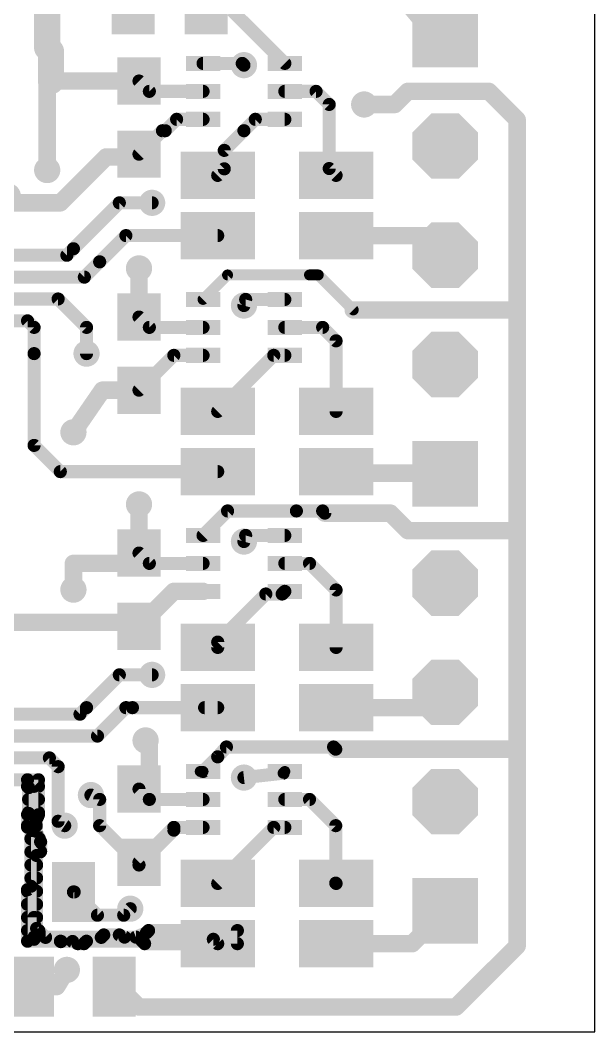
# Model space of a CAD drawing. Extents: x 0 to 81, y 1 to 51.
# Drawn here: x 67.65 to 81, y 1 to 24.51 of the extents above; entities that cross this region are included whole.
import ezdxf

# ---------------------------------------------------------------- set-up
doc = ezdxf.new("R2010")
doc.units = 0
for name, color, linetype in [('1', 22, 'CONTINUOUS'), ('17', 82, 'CONTINUOUS'), ('18', 82, 'CONTINUOUS'), ('20', 7, 'CONTINUOUS')]:
    doc.layers.add(name, color=color, linetype=linetype)

# ---------------------------------------------------------------- blocks, each defined once
blk = doc.blocks.new('RECT')
blk.add_solid([(-0.5, -0.5), (0.5, -0.5), (-0.5, 0.5), (0.5, 0.5)])
blk = doc.blocks.new('SQUAREP')
blk.add_solid([(-0.5, -0.5), (0.5, -0.5), (-0.5, 0.5), (0.5, 0.5)])
blk = doc.blocks.new('OCTAGONP')
at = {"const_width": 0.5}
blk.add_lwpolyline([(-0.25, -0.1036), (-0.25, 0.1036), (-0.1036, 0.25), (0.1036, 0.25), (0.25, 0.1036), (0.25, -0.1036), (0.1036, -0.25), (-0.1036, -0.25), (-0.25, -0.1036), (-0.25, 0.1036)], dxfattribs=at)
blk = doc.blocks.new('ROUNDV')
at = {"const_width": 0.5}
blk.add_lwpolyline([(0, -0.25, 1), (0, 0.25, 1), (0, -0.25)], format="xyb", dxfattribs=at)

msp = doc.modelspace()

# ---------------------------------------------------------------- linework, layer by layer
at = {"layer": '1'}
for points, const_width in [([(68.2752, 26.2636), (68.2752, 23.876)], 0.6096), ([(77.5208, 24.1808), (76.6572, 25.2222)], 0.8128), ([(73.7972, 23.51), (72.5676, 24.7396)], 0.3048), ([(68.2752, 23.876), (68.2752, 23.9776)], 0.6096), ([(68.3632, 23.788), (68.2752, 23.876)], 0.6096), ([(68.3632, 23.1004), (68.3632, 23.788)], 0.6096), ([(72.8068, 23.51), (71.8972, 23.51)], 0.3048), ([(72.8472, 23.4696), (72.8068, 23.51)], 0.3048), ([(68.2752, 23.0124), (68.3632, 23.1004)], 0.4064), ([(68.3632, 23.1004), (70.4088, 23.1004)], 0.4064), ([(68.2752, 21.0312), (68.2752, 23.0124)], 0.4064), ([(70.6492, 22.86), (70.4088, 23.1004)], 0.3048), ([(76.6572, 22.86), (76.3524, 22.5552)], 0.4064), ([(78.5368, 22.86), (76.6572, 22.86)], 0.4064), ([(79.1972, 22.1996), (78.5368, 22.86)], 0.4064), ([(71.8972, 22.86), (70.6492, 22.86)], 0.3048), ([(73.7972, 22.86), (74.5236, 22.86)], 0.3048), ([(74.5236, 22.86), (74.8284, 22.5552)], 0.3048), ([(74.8284, 22.5552), (74.8284, 21.0668)], 0.3048), ([(76.3524, 22.5552), (75.6412, 22.5552)], 0.4064), ([(71.2828, 22.21), (71.0184, 21.9456)], 0.3048), ([(71.8972, 22.21), (71.2828, 22.21)], 0.3048), ([(73.1116, 22.21), (72.8472, 21.9456)], 0.3048), ([(73.7972, 22.21), (73.1116, 22.21)], 0.3048), ([(79.1972, 17.7292), (79.1972, 22.1996)], 0.4064), ([(70.954, 21.9456), (70.4088, 21.4004)], 0.3048), ([(71.0184, 21.9456), (70.954, 21.9456)], 0.3048), ([(72.8472, 21.9456), (72.39, 21.4884)], 0.3048), ([(72.39, 21.4884), (72.39, 21.0591)], 0.3048), ([(69.6468, 21.336), (68.8848, 20.574)], 0.4064), ([(70.3444, 21.336), (69.6468, 21.336)], 0.4064), ([(70.4088, 21.4004), (70.3444, 21.336)], 0.4064), ([(72.39, 21.0591), (72.2376, 20.9067)], 0.3048), ([(74.8284, 21.0668), (74.9884, 20.9067)], 0.3048), ([(68.8848, 20.574), (68.58, 20.2692)], 0.4064), ([(67.5132, 20.2692), (67.3608, 20.4216)], 0.4064), ([(68.1228, 20.2692), (67.5132, 20.2692)], 0.4064), ([(68.58, 20.2692), (68.1228, 20.2692)], 0.4064), ([(69.9516, 20.2692), (68.8848, 19.2024)], 0.3048), ([(70.7136, 20.2692), (69.9516, 20.2692)], 0.3048), ([(70.104, 19.5072), (69.4944, 18.8976)], 0.3048), ([(72.2376, 19.5072), (70.104, 19.5072)], 0.3048), ([(74.9884, 19.5072), (77.0636, 19.5072)], 0.4064), ([(77.0636, 19.5072), (77.5208, 19.05)], 0.4064), ([(68.8848, 19.2024), (68.7324, 19.05)], 0.3048), ([(68.7324, 19.05), (67.1576, 19.05)], 0.3048), ([(69.4944, 18.8976), (69.1388, 18.542)], 0.3048), ([(70.4088, 17.614), (70.4088, 18.7452)], 0.4064), ([(69.1388, 18.542), (67.1576, 18.542)], 0.3048), ([(71.8972, 18.0236), (72.4664, 18.5928)], 0.254), ([(72.4664, 18.5928), (74.3712, 18.5928)], 0.254), ([(74.3712, 18.5928), (74.5744, 18.5928)], 0.254), ([(74.5744, 18.5928), (75.3872, 17.78)], 0.254), ([(67.1576, 18.034), (68.5292, 18.034)], 0.3048), ([(68.5292, 18.034), (69.1896, 17.3736)], 0.3048), ([(72.8876, 18.0236), (72.8472, 17.8816)], 0.3048), ([(73.7972, 18.0236), (72.8876, 18.0236)], 0.3048), ([(75.3872, 17.78), (79.1464, 17.78)], 0.4064), ([(79.1464, 17.78), (79.1972, 17.7292)], 0.4064), ([(79.1972, 12.7), (79.1972, 17.7292)], 0.4064), ([(67.1576, 17.526), (67.818, 17.526)], 0.3048), ([(67.818, 17.526), (67.9704, 17.3736)], 0.3048), ([(70.4088, 17.614), (70.6492, 17.3736)], 0.3048), ([(67.9704, 17.3736), (67.9704, 16.764)], 0.3048), ([(69.1896, 17.3736), (69.1896, 16.764)], 0.3048), ([(70.6492, 17.3736), (71.8972, 17.3736)], 0.3048), ([(73.7972, 17.3736), (74.676, 17.3736)], 0.3048), ([(74.676, 17.3736), (74.9884, 17.0612)], 0.3048), ([(74.9884, 17.0612), (74.9884, 15.4203)], 0.3048), ([(67.9704, 16.764), (67.9704, 14.6304)], 0.3048), ([(70.4088, 15.914), (71.2184, 16.7236)], 0.3048), ([(71.2184, 16.7236), (71.8972, 16.7236)], 0.3048), ([(72.2376, 15.4203), (73.5409, 16.7236)], 0.3048), ([(73.5409, 16.7236), (73.7972, 16.7236)], 0.3048), ([(69.5588, 15.914), (68.8848, 14.9352)], 0.4064), ([(70.4088, 15.914), (69.5588, 15.914)], 0.4064), ([(67.9704, 14.6304), (68.58, 14.0208)], 0.3048), ([(68.58, 14.0208), (72.2376, 14.0208)], 0.3048), ([(74.9884, 14.0208), (75.0234, 13.9858)], 0.6096), ([(75.0234, 13.9858), (77.505, 13.9858)], 0.4064), ([(77.505, 13.9858), (77.5208, 13.97)], 0.4064), ([(70.4088, 13.2588), (70.4088, 12.1276)], 0.4064), ([(71.8972, 12.5372), (72.4664, 13.1064)], 0.3048), ([(72.4664, 13.1064), (74.0664, 13.1064)], 0.3048), ([(74.0664, 13.1064), (74.676, 13.1064)], 0.3048), ([(74.7268, 13.0556), (76.2508, 13.0556)], 0.4064), ([(76.2508, 13.0556), (76.6572, 12.6492)], 0.4064), ([(76.6572, 12.6492), (79.1464, 12.6492)], 0.4064), ([(79.1464, 12.6492), (79.1972, 12.7)], 0.4064), ([(79.1972, 7.6708), (79.1972, 12.7)], 0.4064), ([(72.8472, 12.3952), (72.8876, 12.5372)], 0.3048), ([(72.8876, 12.5372), (73.7972, 12.5372)], 0.3048), ([(70.1684, 11.8872), (70.4088, 12.1276)], 0.4064), ([(70.4088, 12.1276), (70.6492, 11.8872)], 0.3048), ([(68.8848, 11.8872), (69.9516, 11.8872)], 0.4064), ([(68.8848, 11.2776), (68.8848, 11.8872)], 0.4064), ([(68.8848, 11.8872), (69.9516, 11.8872)], 0.4064), ([(69.9516, 11.8872), (70.1684, 11.8872)], 0.4064), ([(70.6492, 11.8872), (71.8972, 11.8872)], 0.3048), ([(73.7972, 11.8872), (74.3712, 11.8872)], 0.3048), ([(74.3712, 11.8872), (74.9884, 11.27)], 0.3048), ([(71.2184, 11.2372), (70.4088, 10.4276)], 0.4064), ([(71.8972, 11.2372), (71.2184, 11.2372)], 0.4064), ([(73.3552, 11.176), (72.2376, 10.0584)], 0.3048), ([(73.736, 11.176), (73.3552, 11.176)], 0.3048), ([(73.7972, 11.2372), (73.736, 11.176)], 0.3048), ([(74.9884, 11.27), (74.9884, 9.9339)], 0.3048), ([(70.1684, 10.668), (70.016, 10.5156)], 0.4064), ([(70.1684, 10.668), (70.4088, 10.4276)], 0.4064), ([(70.016, 10.5156), (67.3608, 10.5156)], 0.4064), ([(72.2376, 10.0584), (72.2376, 9.9339)], 0.3048), ([(69.1896, 8.5344), (69.9516, 9.2964)], 0.3048), ([(69.9516, 9.2964), (70.7136, 9.2964)], 0.3048), ([(77.1652, 8.5344), (77.5208, 8.89)], 0.4064), ([(74.9884, 8.5344), (77.1652, 8.5344)], 0.4064), ([(69.0372, 8.382), (67.1576, 8.382)], 0.3048), ([(69.1896, 8.5344), (69.0372, 8.382)], 0.3048), ([(69.4436, 7.874), (70.104, 8.5344)], 0.3048), ([(70.104, 8.5344), (70.2564, 8.5344)], 0.3048), ([(70.2564, 8.5344), (72.2376, 8.5344)], 0.3048), ([(71.9328, 8.5344), (72.2376, 8.5344)], 0.3048), ([(67.1576, 7.874), (69.4436, 7.874)], 0.3048), ([(70.6492, 7.6844), (70.5612, 7.7724)], 0.4064), ([(70.6492, 6.4008), (70.6492, 7.6844)], 0.4064), ([(72.4408, 7.62), (72.2376, 7.3912)], 0.3048), ([(72.4408, 7.62), (74.93, 7.62)], 0.3048), ([(74.93, 7.62), (74.9808, 7.5692)], 0.3048), ([(74.9808, 7.5692), (79.0956, 7.5692)], 0.4064), ([(79.0956, 7.5692), (79.1972, 7.6708)], 0.4064), ([(79.1972, 2.9972), (79.1972, 7.6708)], 0.4064), ([(72.2376, 7.3912), (71.8972, 7.0508)], 0.3048), ([(67.1576, 7.366), (68.326, 7.366)], 0.3048), ([(68.326, 7.366), (68.5292, 7.1628)], 0.3048), ([(68.5292, 7.1628), (68.5292, 5.8928)], 0.3048), ([(71.8972, 7.0508), (71.8312, 7.0508)], 0.254), ([(73.7568, 7.0104), (72.8472, 6.9088)], 0.3048), ([(73.7972, 7.0508), (73.7568, 7.0104)], 0.254), ([(67.1576, 6.858), (67.818, 6.858)], 0.3048), ([(67.818, 6.7005), (67.818, 6.858)], 0.3048), ([(67.818, 6.858), (68.072, 6.858)], 0.3048), ([(67.818, 6.858), (67.9704, 6.7056)], 0.3048), ([(67.818, 6.7056), (68.072, 6.7056)], 0.3048), ([(67.8434, 6.6751), (67.818, 6.7005)], 0.3048), ([(67.8434, 6.0757), (67.8434, 6.6751)], 0.3048), ([(68.072, 6.858), (68.072, 6.0452)], 0.3048), ([(69.4944, 6.4008), (69.2912, 6.5024)], 0.3048), ([(70.6492, 6.4008), (70.4088, 6.6412)], 0.3048), ([(67.8434, 6.4008), (68.072, 6.4008)], 0.3048), ([(69.4944, 5.7912), (69.4944, 6.4008)], 0.3048), ([(71.8972, 6.4008), (70.6492, 6.4008)], 0.3048), ([(73.7972, 6.4008), (74.3712, 6.4008)], 0.3048), ([(74.3712, 6.4008), (74.9808, 5.7912)], 0.3048), ([(67.818, 6.0503), (67.8434, 6.0757)], 0.3048), ([(67.818, 5.7557), (67.818, 6.0503)], 0.3048), ([(67.8434, 6.096), (68.072, 6.096)], 0.3048), ([(68.0453, 5.9808), (68.0212, 5.9226)], 0.3048), ([(68.0567, 6.0083), (68.0437, 5.9888)], 0.3048), ([(68.0437, 5.9888), (68.0453, 5.9808)], 0.3048), ([(68.072, 6.0452), (68.0567, 6.0083)], 0.3048), ([(67.818, 5.7912), (68.0212, 5.7912)], 0.3048), ([(67.8972, 5.6765), (67.818, 5.7557)], 0.3048), ([(68.0212, 5.9226), (68.0212, 5.6598)], 0.3048), ([(68.5292, 5.8928), (68.6816, 5.7912)], 0.3048), ([(70.4088, 4.8768), (69.4944, 5.7912)], 0.3048), ([(71.2184, 5.7508), (70.4088, 4.9412)], 0.3048), ([(71.8972, 5.7508), (71.2184, 5.7508)], 0.3048), ([(71.2184, 5.7508), (71.2184, 5.6864)], 0.3048), ([(71.2184, 5.7508), (71.2184, 5.6864)], 0.3048), ([(73.5409, 5.7508), (72.2376, 4.4475)], 0.3048), ([(73.7972, 5.7508), (73.5409, 5.7508)], 0.3048), ([(74.9808, 5.7912), (74.9808, 4.4552)], 0.3048), ([(67.8972, 4.3819), (67.8972, 5.6765)], 0.3048), ([(68.0212, 5.6598), (68.1217, 5.4171)], 0.3048), ([(71.2184, 5.6864), (70.4088, 4.8768)], 0.3048), ([(71.2184, 5.6864), (70.4088, 4.8768)], 0.3048), ([(67.8972, 5.4864), (68.093, 5.4864)], 0.3048), ([(68.1217, 5.4171), (68.1228, 5.4161)], 0.3048), ([(68.1228, 5.4161), (68.1228, 5.1905)], 0.3048), ([(67.8972, 5.1816), (68.1139, 5.1816)], 0.3048), ([(68.1228, 5.1905), (68.0292, 5.0969)], 0.3048), ([(68.0292, 5.0969), (68.0292, 3.4023)], 0.3048), ([(67.8972, 4.8768), (68.0292, 4.8768)], 0.3048), ([(67.8972, 4.572), (68.0292, 4.572)], 0.3048), ([(67.818, 4.3027), (67.8972, 4.3819)], 0.3048), ([(74.9808, 4.4552), (74.9884, 4.4475)], 0.3048), ([(67.818, 3.1052), (67.818, 4.3027)], 0.3048), ([(67.818, 4.2672), (68.0292, 4.2672)], 0.3048), ([(68.8848, 4.2496), (68.9024, 4.2496)], 0.3048), ([(68.9024, 4.2496), (69.4436, 3.7084)], 0.3048), ([(67.818, 3.9624), (68.0292, 3.9624)], 0.3048), ([(70.0532, 3.7084), (70.2056, 3.8608)], 0.3048), ([(76.7588, 3.048), (77.5208, 3.81)], 0.4064), ([(67.818, 3.6576), (68.0292, 3.6576)], 0.3048), ([(67.9704, 3.6576), (67.9704, 3.2004)], 0.3048), ([(69.4436, 3.7084), (70.0532, 3.7084)], 0.3048), ([(68.0292, 3.4023), (68.2375, 3.194)], 0.3048), ([(67.818, 3.3528), (68.0787, 3.3528)], 0.3048), ([(67.9704, 3.2004), (67.9704, 3.1496)], 0.3048), ([(67.9704, 3.1496), (72.136, 3.1496)], 0.3048), ([(68.2375, 3.194), (69.5321, 3.194)], 0.3048), ([(69.5321, 3.194), (69.5893, 3.2512)], 0.3048), ([(69.5893, 3.2512), (69.9516, 3.2512)], 0.3048), ([(69.9516, 3.2512), (70.0742, 3.2004)], 0.3048), ([(70.0742, 3.2004), (70.337, 3.2004)], 0.3048), ([(70.337, 3.2004), (70.5797, 3.3009)], 0.3048), ([(70.5797, 3.3009), (70.6315, 3.3528)], 0.3048), ([(70.6315, 3.3528), (72.6948, 3.3528)], 0.3048), ([(72.136, 3.1496), (72.2376, 3.048)], 0.3048), ([(72.6948, 3.3528), (72.6948, 3.048)], 0.3048), ([(68.5821, 3.1052), (67.818, 3.1052)], 0.3048), ([(68.5922, 3.0951), (68.5821, 3.1052)], 0.3048), ([(68.601, 3.0988), (68.5922, 3.0951)], 0.3048), ([(68.8638, 3.0988), (68.601, 3.0988)], 0.3048), ([(68.9864, 3.048), (68.8638, 3.0988)], 0.3048), ([(69.1303, 3.048), (68.9864, 3.048)], 0.3048), ([(68.9864, 3.048), (69.1303, 3.048)], 0.3048), ([(69.1875, 3.1052), (69.1303, 3.048)], 0.3048), ([(70.4821, 3.1052), (69.1875, 3.1052)], 0.3048), ([(70.5393, 3.048), (70.4821, 3.1052)], 0.3048), ([(72.6948, 3.048), (70.5393, 3.048)], 0.3048), ([(70.5393, 3.048), (72.6948, 3.048)], 0.3048), ([(74.9884, 3.048), (76.7588, 3.048)], 0.4064), ([(77.7748, 1.5748), (79.1972, 2.9972)], 0.4064), ([(68.496, 2.0496), (68.7324, 2.4384)], 0.4064), ([(67.9348, 2.0496), (68.496, 2.0496)], 0.4064), ([(69.8348, 2.0496), (69.934, 2.0496)], 0.4064), ([(69.934, 2.0496), (70.4088, 1.5748)], 0.4064), ([(70.4088, 1.5748), (77.7748, 1.5748)], 0.4064)]:
    msp.add_lwpolyline(points, dxfattribs=dict(at, const_width=const_width))
for points, const_width in [([(77.3644, 24.0511, 1), (77.6772, 24.3105)], 0.4064), ([(68.4276, 23.9776, 1), (68.1228, 23.9776)], 0.3048), ([(68.383, 23.9838, 1), (68.1674, 23.7682)], 0.3048), ([(68.1228, 23.876, 1), (68.4276, 23.876)], 0.3048), ([(68.1228, 23.876, 1), (68.4276, 23.876)], 0.3048), ([(68.5156, 23.788, 1), (68.2108, 23.788)], 0.3048), ([(68.2554, 23.6802, 1), (68.471, 23.8958)], 0.3048), ([(71.8972, 23.5862, 1), (71.8972, 23.4338)], 0.1524), ([(72.8607, 23.5639, 1), (72.7529, 23.4561)], 0.1524), ([(72.7933, 23.4157, 1), (72.9011, 23.5235)], 0.1524), ([(72.8068, 23.4338, 1), (72.8068, 23.5862)], 0.1524), ([(73.7433, 23.4561, 1), (73.8511, 23.5639)], 0.1524), ([(68.3632, 23.202, 1), (68.3632, 22.9988)], 0.2032), ([(68.435, 23.0286, 1), (68.2914, 23.1722)], 0.2032), ([(70.4088, 22.9988, 1), (70.4088, 23.202)], 0.2032), ([(68.2108, 23.1004, 1), (68.5156, 23.1004)], 0.3048), ([(68.3768, 23.0124, 1), (68.1736, 23.0124)], 0.2032), ([(68.2034, 23.0842, 1), (68.347, 22.9406)], 0.2032), ([(70.4627, 23.1543, 1), (70.3549, 23.0465)], 0.1524), ([(76.6572, 22.9616, 1), (76.6572, 22.7584)], 0.2032), ([(76.729, 22.7882, 1), (76.5854, 22.9318)], 0.2032), ([(78.6086, 22.9318, 1), (78.465, 22.7882)], 0.2032), ([(78.5368, 22.7584, 1), (78.5368, 22.9616)], 0.2032), ([(70.6492, 22.9362, 1), (70.6492, 22.7838)], 0.1524), ([(70.5953, 22.8061, 1), (70.7031, 22.9139)], 0.1524), ([(71.8972, 22.7838, 1), (71.8972, 22.9362)], 0.1524), ([(73.7972, 22.9362, 1), (73.7972, 22.7838)], 0.1524), ([(74.5775, 22.9139, 1), (74.4697, 22.8061)], 0.1524), ([(74.5236, 22.7838, 1), (74.5236, 22.9362)], 0.1524), ([(74.9046, 22.5552, 1), (74.7522, 22.5552)], 0.1524), ([(74.7745, 22.5013, 1), (74.8823, 22.6091)], 0.1524), ([(75.6412, 22.6568, 1), (75.6412, 22.4536)], 0.2032), ([(76.2806, 22.627, 1), (76.4242, 22.4834)], 0.2032), ([(76.3524, 22.4536, 1), (76.3524, 22.6568)], 0.2032), ([(71.2828, 22.2862, 1), (71.2828, 22.1338)], 0.1524), ([(71.3367, 22.1561, 1), (71.2289, 22.2639)], 0.1524), ([(71.8972, 22.1338, 1), (71.8972, 22.2862)], 0.1524), ([(73.1116, 22.2862, 1), (73.1116, 22.1338)], 0.1524), ([(73.1655, 22.1561, 1), (73.0577, 22.2639)], 0.1524), ([(73.7972, 22.1338, 1), (73.7972, 22.2862)], 0.1524), ([(79.2988, 22.1996, 1), (79.0956, 22.1996)], 0.2032), ([(79.1254, 22.1278, 1), (79.269, 22.2714)], 0.2032), ([(70.954, 22.0218, 1), (70.954, 21.8694)], 0.1524), ([(71.0079, 21.8917, 1), (70.9001, 21.9995)], 0.1524), ([(70.9645, 21.9995, 1), (71.0723, 21.8917)], 0.1524), ([(71.0184, 21.8694, 1), (71.0184, 22.0218)], 0.1524), ([(72.7933, 21.9995, 1), (72.9011, 21.8917)], 0.1524), ([(72.9011, 21.8917, 1), (72.7933, 21.9995)], 0.1524), ([(72.4662, 21.4884, 1), (72.3138, 21.4884)], 0.1524), ([(69.6468, 21.4376, 1), (69.6468, 21.2344)], 0.2032), ([(69.7186, 21.2642, 1), (69.575, 21.4078)], 0.2032), ([(70.2726, 21.4078, 1), (70.4162, 21.2642)], 0.2032), ([(70.4806, 21.3286, 1), (70.337, 21.4722)], 0.2032), ([(70.3444, 21.2344, 1), (70.3444, 21.4376)], 0.2032), ([(70.3549, 21.4543, 1), (70.4627, 21.3465)], 0.1524), ([(72.3361, 21.5423, 1), (72.4439, 21.4345)], 0.1524), ([(72.4439, 21.0053, 1), (72.3361, 21.113)], 0.1524), ([(74.8823, 21.1206, 1), (74.7745, 21.0129)], 0.1524), ([(68.1736, 21.0312, 1), (68.3768, 21.0312)], 0.2032), ([(72.1837, 20.9606, 1), (72.2915, 20.8529)], 0.1524), ([(72.3138, 21.0591, 1), (72.4662, 21.0591)], 0.1524), ([(74.7522, 21.0668, 1), (74.9046, 21.0668)], 0.1524), ([(74.9345, 20.8529, 1), (75.0423, 20.9606)], 0.1524), ([(68.813, 20.6458, 1), (68.9566, 20.5022)], 0.2032), ([(68.9566, 20.5022, 1), (68.813, 20.6458)], 0.2032), ([(68.1228, 20.3708, 1), (68.1228, 20.1676)], 0.2032), ([(68.1228, 20.1676, 1), (68.1228, 20.3708)], 0.2032), ([(68.58, 20.1676, 1), (68.58, 20.3708)], 0.2032), ([(67.4414, 20.1974, 1), (67.585, 20.341)], 0.2032), ([(68.5082, 20.341, 1), (68.6518, 20.1974)], 0.2032), ([(69.9516, 20.3454, 1), (69.9516, 20.193)], 0.1524), ([(70.0055, 20.2153, 1), (69.8977, 20.3231)], 0.1524), ([(70.7136, 20.193, 1), (70.7136, 20.3454)], 0.1524), ([(70.104, 19.5834, 1), (70.104, 19.431)], 0.1524), ([(70.1579, 19.4533, 1), (70.0501, 19.5611)], 0.1524), ([(72.2376, 19.431, 1), (72.2376, 19.5834)], 0.1524), ([(74.9884, 19.6088, 1), (74.9884, 19.4056)], 0.2032), ([(77.1354, 19.579, 1), (76.9918, 19.4354)], 0.2032), ([(77.0636, 19.4056, 1), (77.0636, 19.6088)], 0.2032), ([(68.8309, 19.2563, 1), (68.9387, 19.1485)], 0.1524), ([(68.9387, 19.1485, 1), (68.8309, 19.2563)], 0.1524), ([(68.6785, 19.1039, 1), (68.7863, 18.9961)], 0.1524), ([(68.7324, 18.9738, 1), (68.7324, 19.1262)], 0.1524), ([(69.5483, 18.8437, 1), (69.4405, 18.9515)], 0.1524), ([(77.449, 18.9782, 1), (77.5926, 19.1218)], 0.2032), ([(69.4405, 18.9515, 1), (69.5483, 18.8437)], 0.1524), ([(70.5104, 18.7452, 1), (70.3072, 18.7452)], 0.2032), ([(69.0849, 18.5959, 1), (69.1927, 18.4881)], 0.1524), ([(69.1388, 18.4658, 1), (69.1388, 18.6182)], 0.1524), ([(72.4664, 18.6563, 1), (72.4664, 18.5293)], 0.127), ([(72.5113, 18.5479, 1), (72.4215, 18.6377)], 0.127), ([(74.3712, 18.6563, 1), (74.3712, 18.5293)], 0.127), ([(74.3712, 18.5293, 1), (74.3712, 18.6563)], 0.127), ([(74.6193, 18.6377, 1), (74.5295, 18.5479)], 0.127), ([(74.5744, 18.5293, 1), (74.5744, 18.6563)], 0.127), ([(68.5831, 18.0879, 1), (68.4753, 17.9801)], 0.1524), ([(68.5292, 17.9578, 1), (68.5292, 18.1102)], 0.1524), ([(71.8523, 18.0685, 1), (71.9421, 17.9787)], 0.127), ([(72.8876, 18.0998, 1), (72.8876, 17.9474)], 0.1524), ([(72.9609, 18.0027, 1), (72.8143, 18.0445)], 0.1524), ([(73.7972, 17.9474, 1), (73.7972, 18.0998)], 0.1524), ([(72.7739, 17.9025, 1), (72.9205, 17.8607)], 0.1524), ([(75.3872, 17.8816, 1), (75.3872, 17.6784)], 0.2032), ([(75.3423, 17.7351, 1), (75.4321, 17.8249)], 0.127), ([(79.2182, 17.8518, 1), (79.0746, 17.7082)], 0.2032), ([(79.2988, 17.7292, 1), (79.0956, 17.7292)], 0.2032), ([(79.1254, 17.6574, 1), (79.269, 17.801)], 0.2032), ([(79.1464, 17.6784, 1), (79.1464, 17.8816)], 0.2032), ([(67.8719, 17.5799, 1), (67.7641, 17.4721)], 0.1524), ([(67.818, 17.4498, 1), (67.818, 17.6022)], 0.1524), ([(70.3072, 17.614, 1), (70.5104, 17.614)], 0.2032), ([(70.4627, 17.6679, 1), (70.3549, 17.5601)], 0.1524), ([(79.0956, 17.7292, 1), (79.2988, 17.7292)], 0.2032), ([(68.0466, 17.3736, 1), (67.8942, 17.3736)], 0.1524), ([(67.9165, 17.3197, 1), (68.0243, 17.4275)], 0.1524), ([(69.2658, 17.3736, 1), (69.1134, 17.3736)], 0.1524), ([(69.1357, 17.3197, 1), (69.2435, 17.4275)], 0.1524), ([(70.6492, 17.4498, 1), (70.6492, 17.2974)], 0.1524), ([(70.5953, 17.3197, 1), (70.7031, 17.4275)], 0.1524), ([(71.8972, 17.2974, 1), (71.8972, 17.4498)], 0.1524), ([(73.7972, 17.4498, 1), (73.7972, 17.2974)], 0.1524), ([(74.7299, 17.4275, 1), (74.6221, 17.3197)], 0.1524), ([(74.676, 17.2974, 1), (74.676, 17.4498)], 0.1524), ([(75.0646, 17.0612, 1), (74.9122, 17.0612)], 0.1524), ([(74.9345, 17.0073, 1), (75.0423, 17.1151)], 0.1524), ([(68.0466, 16.764, 1), (67.8942, 16.764)], 0.1524), ([(67.8942, 16.764, 1), (68.0466, 16.764)], 0.1524), ([(69.1134, 16.764, 1), (69.2658, 16.764)], 0.1524), ([(71.2184, 16.7998, 1), (71.2184, 16.6474)], 0.1524), ([(71.2723, 16.6697, 1), (71.1645, 16.7775)], 0.1524), ([(71.8972, 16.6474, 1), (71.8972, 16.7998)], 0.1524), ([(73.5409, 16.7998, 1), (73.5409, 16.6474)], 0.1524), ([(73.5947, 16.6697, 1), (73.487, 16.7775)], 0.1524), ([(73.7972, 16.6474, 1), (73.7972, 16.7998)], 0.1524), ([(69.5588, 16.0156, 1), (69.5588, 15.8124)], 0.2032), ([(69.6425, 15.8564, 1), (69.4751, 15.9716)], 0.2032), ([(70.3549, 15.9679, 1), (70.4627, 15.8601)], 0.1524), ([(70.4088, 15.8124, 1), (70.4088, 16.0156)], 0.2032), ([(72.1837, 15.4742, 1), (72.2915, 15.3665)], 0.1524), ([(74.9122, 15.4203, 1), (75.0646, 15.4203)], 0.1524), ([(68.8011, 14.9928, 1), (68.9685, 14.8776)], 0.2032), ([(68.0243, 14.6843, 1), (67.9165, 14.5765)], 0.1524), ([(67.8942, 14.6304, 1), (68.0466, 14.6304)], 0.1524), ([(68.58, 14.097, 1), (68.58, 13.9446)], 0.1524), ([(68.5261, 13.9669, 1), (68.6339, 14.0747)], 0.1524), ([(72.2376, 13.9446, 1), (72.2376, 14.097)], 0.1524), ([(75.0962, 14.1286, 1), (74.8807, 13.913)], 0.3048), ([(74.9157, 13.878, 1), (75.1312, 14.0936)], 0.3048), ([(75.0234, 14.0874, 1), (75.0234, 13.8842)], 0.2032), ([(77.5768, 14.0576, 1), (77.4332, 13.914)], 0.2032), ([(77.449, 13.8982, 1), (77.5926, 14.0418)], 0.2032), ([(77.505, 13.8842, 1), (77.505, 14.0874)], 0.2032), ([(70.5104, 13.2588, 1), (70.3072, 13.2588)], 0.2032), ([(72.4664, 13.1826, 1), (72.4664, 13.0302)], 0.1524), ([(72.5203, 13.0525, 1), (72.4125, 13.1603)], 0.1524), ([(74.0664, 13.1826, 1), (74.0664, 13.0302)], 0.1524), ([(74.0664, 13.0302, 1), (74.0664, 13.1826)], 0.1524), ([(74.7268, 13.0556, 0.4142), (74.676, 13.1064)], 0.3048), ([(74.676, 13.1826, 1), (74.676, 13.0302)], 0.1524), ([(74.7268, 13.1572, 1), (74.7268, 12.954)], 0.2032), ([(74.676, 13.0302, 1), (74.676, 13.1826)], 0.1524), ([(76.3226, 13.1274, 1), (76.179, 12.9838)], 0.2032), ([(76.2508, 12.954, 1), (76.2508, 13.1572)], 0.2032), ([(74.6506, 13.0556, 1), (74.803, 13.0556)], 0.1524), ([(76.6572, 12.7508, 1), (76.6572, 12.5476)], 0.2032), ([(76.5854, 12.5774, 1), (76.729, 12.721)], 0.2032), ([(79.0746, 12.721, 1), (79.2182, 12.5774)], 0.2032), ([(79.2988, 12.7, 1), (79.0956, 12.7)], 0.2032), ([(79.0956, 12.7, 1), (79.2988, 12.7)], 0.2032), ([(79.269, 12.6282, 1), (79.1254, 12.7718)], 0.2032), ([(79.1464, 12.5476, 1), (79.1464, 12.7508)], 0.2032), ([(71.8433, 12.5911, 1), (71.9511, 12.4833)], 0.1524), ([(72.7739, 12.4161, 1), (72.9205, 12.3743)], 0.1524), ([(72.8876, 12.6134, 1), (72.8876, 12.461)], 0.1524), ([(72.9609, 12.5163, 1), (72.8143, 12.5581)], 0.1524), ([(73.7972, 12.461, 1), (73.7972, 12.6134)], 0.1524), ([(70.3072, 12.1276, 1), (70.5104, 12.1276)], 0.2032), ([(70.4806, 12.0558, 1), (70.337, 12.1994)], 0.2032), ([(70.4627, 12.1815, 1), (70.3549, 12.0737)], 0.1524), ([(68.8848, 11.9888, 1), (68.8848, 11.7856)], 0.2032), ([(68.9864, 11.8872, 1), (68.7832, 11.8872)], 0.2032), ([(68.8848, 11.9888, 1), (68.8848, 11.7856)], 0.2032), ([(69.9516, 11.9888, 1), (69.9516, 11.7856)], 0.2032), ([(69.9516, 11.7856, 1), (69.9516, 11.9888)], 0.2032), ([(69.9516, 11.7856, 1), (69.9516, 11.9888)], 0.2032), ([(70.0966, 11.959, 1), (70.2402, 11.8154)], 0.2032), ([(70.1684, 11.7856, 1), (70.1684, 11.9888)], 0.2032), ([(70.6492, 11.9634, 1), (70.6492, 11.811)], 0.1524), ([(70.5953, 11.8333, 1), (70.7031, 11.9411)], 0.1524), ([(71.8972, 11.811, 1), (71.8972, 11.9634)], 0.1524), ([(73.7972, 11.9634, 1), (73.7972, 11.811)], 0.1524), ([(74.4251, 11.9411, 1), (74.3173, 11.8333)], 0.1524), ([(74.3712, 11.811, 1), (74.3712, 11.9634)], 0.1524), ([(68.7832, 11.2776, 1), (68.9864, 11.2776)], 0.2032), ([(71.2184, 11.3388, 1), (71.2184, 11.1356)], 0.2032), ([(71.2902, 11.1654, 1), (71.1466, 11.309)], 0.2032), ([(71.8972, 11.1356, 1), (71.8972, 11.3388)], 0.2032), ([(73.3552, 11.2522, 1), (73.3552, 11.0998)], 0.1524), ([(73.4091, 11.1221, 1), (73.3013, 11.2299)], 0.1524), ([(73.6821, 11.2299, 1), (73.7899, 11.1221)], 0.1524), ([(73.736, 11.0998, 1), (73.736, 11.2522)], 0.1524), ([(73.8511, 11.1833, 1), (73.7433, 11.2911)], 0.1524), ([(75.0646, 11.27, 1), (74.9122, 11.27)], 0.1524), ([(74.9345, 11.2161, 1), (75.0423, 11.3239)], 0.1524), ([(70.2402, 10.7398, 1), (70.0966, 10.5962)], 0.2032), ([(70.2402, 10.5962, 1), (70.0966, 10.7398)], 0.2032), ([(69.9442, 10.5874, 1), (70.0878, 10.4438)], 0.2032), ([(70.016, 10.414, 1), (70.016, 10.6172)], 0.2032), ([(70.337, 10.4994, 1), (70.4806, 10.3558)], 0.2032), ([(70.337, 10.3558, 1), (70.4806, 10.4994)], 0.2032), ([(72.3138, 10.0584, 1), (72.1614, 10.0584)], 0.1524), ([(72.1837, 10.1123, 1), (72.2915, 10.0045)], 0.1524), ([(72.1614, 9.9339, 1), (72.3138, 9.9339)], 0.1524), ([(74.9122, 9.9339, 1), (75.0646, 9.9339)], 0.1524), ([(69.9516, 9.3726, 1), (69.9516, 9.2202)], 0.1524), ([(70.0055, 9.2425, 1), (69.8977, 9.3503)], 0.1524), ([(70.7136, 9.2202, 1), (70.7136, 9.3726)], 0.1524), ([(77.5926, 8.8182, 1), (77.449, 8.9618)], 0.2032), ([(74.9884, 8.636, 1), (74.9884, 8.4328)], 0.2032), ([(77.0934, 8.6062, 1), (77.237, 8.4626)], 0.2032), ([(77.1652, 8.4328, 1), (77.1652, 8.636)], 0.2032), ([(68.9833, 8.4359, 1), (69.0911, 8.3281)], 0.1524), ([(69.0372, 8.3058, 1), (69.0372, 8.4582)], 0.1524), ([(69.1357, 8.5883, 1), (69.2435, 8.4805)], 0.1524), ([(69.2435, 8.4805, 1), (69.1357, 8.5883)], 0.1524), ([(70.104, 8.6106, 1), (70.104, 8.4582)], 0.1524), ([(70.1579, 8.4805, 1), (70.0501, 8.5883)], 0.1524), ([(70.2564, 8.6106, 1), (70.2564, 8.4582)], 0.1524), ([(70.2564, 8.4582, 1), (70.2564, 8.6106)], 0.1524), ([(71.9328, 8.6106, 1), (71.9328, 8.4582)], 0.1524), ([(72.2376, 8.4582, 1), (72.2376, 8.6106)], 0.1524), ([(72.2376, 8.4582, 1), (72.2376, 8.6106)], 0.1524), ([(69.3897, 7.9279, 1), (69.4975, 7.8201)], 0.1524), ([(69.4436, 7.7978, 1), (69.4436, 7.9502)], 0.1524), ([(70.633, 7.8442, 1), (70.4894, 7.7006)], 0.2032), ([(70.7508, 7.6844, 1), (70.5476, 7.6844)], 0.2032), ([(70.5774, 7.6126, 1), (70.721, 7.7562)], 0.2032), ([(72.4408, 7.6962, 1), (72.4408, 7.5438)], 0.1524), ([(72.4978, 7.5694, 1), (72.3838, 7.6706)], 0.1524), ([(74.9839, 7.6739, 1), (74.8761, 7.5661)], 0.1524), ([(74.9808, 7.6708, 1), (74.9808, 7.4676)], 0.2032), ([(74.93, 7.5438, 1), (74.93, 7.6962)], 0.1524), ([(79.2988, 7.6708, 1), (79.0956, 7.6708)], 0.2032), ([(79.0956, 7.6708, 1), (79.2988, 7.6708)], 0.2032), ([(79.0956, 7.4676, 1), (79.0956, 7.6708)], 0.2032), ([(79.269, 7.599, 1), (79.1254, 7.7426)], 0.2032), ([(72.2915, 7.3373, 1), (72.1837, 7.4451)], 0.1524), ([(74.9269, 7.5153, 1), (75.0347, 7.6231)], 0.1524), ([(79.0238, 7.641, 1), (79.1674, 7.4974)], 0.2032), ([(68.3799, 7.4199, 1), (68.2721, 7.3121)], 0.1524), ([(68.326, 7.2898, 1), (68.326, 7.4422)], 0.1524), ([(68.6054, 7.1628, 1), (68.453, 7.1628)], 0.1524), ([(68.4753, 7.1089, 1), (68.5831, 7.2167)], 0.1524), ([(72.1806, 7.4418, 1), (72.2946, 7.3406)], 0.1524), ([(71.8312, 7.1143, 1), (71.8312, 6.9873)], 0.127), ([(71.8433, 7.1047, 1), (71.9511, 6.9969)], 0.1524), ([(71.8972, 6.9873, 1), (71.8972, 7.1143)], 0.127), ([(72.8387, 6.9845, 1), (72.8557, 6.8331)], 0.1524), ([(73.7119, 7.0553, 1), (73.8017, 6.9655)], 0.127), ([(73.7653, 6.9347, 1), (73.7483, 7.0861)], 0.1524), ([(73.8421, 7.0059, 1), (73.7523, 7.0957)], 0.127), ([(67.8942, 6.858, 1), (67.7418, 6.858)], 0.1524), ([(67.818, 6.9342, 1), (67.818, 6.7818)], 0.1524), ([(67.8719, 6.9119, 1), (67.7641, 6.8041)], 0.1524), ([(67.818, 6.7818, 1), (67.818, 6.6294)], 0.1524), ([(67.8719, 6.7544, 1), (67.7641, 6.6466)], 0.1524), ([(67.9196, 6.6751, 1), (67.7672, 6.6751)], 0.1524), ([(67.818, 6.7818, 1), (67.818, 6.9342)], 0.1524), ([(67.9165, 6.6517, 1), (68.0243, 6.7595)], 0.1524), ([(68.1482, 6.858, 1), (67.9958, 6.858)], 0.1524), ([(68.072, 6.7818, 1), (68.072, 6.9342)], 0.1524), ([(68.072, 6.6294, 1), (68.072, 6.7818)], 0.1524), ([(67.7418, 6.7005, 1), (67.8942, 6.7005)], 0.1524), ([(67.7895, 6.6212, 1), (67.8973, 6.729)], 0.1524), ([(69.3253, 6.5706, 1), (69.2571, 6.4342)], 0.1524), ([(70.4627, 6.6951, 1), (70.3549, 6.5873)], 0.1524), ([(70.4088, 6.6412, 0.4142), (70.6492, 6.4008)], 0.3048), ([(70.485, 6.6412, 1), (70.3326, 6.6412)], 0.1524), ([(67.8434, 6.477, 1), (67.8434, 6.3246)], 0.1524), ([(68.072, 6.3246, 1), (68.072, 6.477)], 0.1524), ([(69.5706, 6.4008, 1), (69.4182, 6.4008)], 0.1524), ([(69.4603, 6.3326, 1), (69.5285, 6.469)], 0.1524), ([(70.5476, 6.4008, 1), (70.7508, 6.4008)], 0.2032), ([(70.6492, 6.477, 1), (70.6492, 6.3246)], 0.1524), ([(70.5953, 6.3469, 1), (70.7031, 6.4547)], 0.1524), ([(70.6492, 6.3246, 1), (70.6492, 6.477)], 0.1524), ([(71.8972, 6.3246, 1), (71.8972, 6.477)], 0.1524), ([(73.7972, 6.477, 1), (73.7972, 6.3246)], 0.1524), ([(74.4251, 6.4547, 1), (74.3173, 6.3469)], 0.1524), ([(74.3712, 6.3246, 1), (74.3712, 6.477)], 0.1524), ([(67.8942, 6.0503, 1), (67.7418, 6.0503)], 0.1524), ([(67.7641, 6.1042, 1), (67.8719, 5.9964)], 0.1524), ([(67.8434, 6.1722, 1), (67.8434, 6.0198)], 0.1524), ([(67.7672, 6.0757, 1), (67.9196, 6.0757)], 0.1524), ([(67.8973, 6.0218, 1), (67.7895, 6.1296)], 0.1524), ([(68.1185, 6.0038, 1), (67.969, 5.9739)], 0.1524), ([(68.1157, 5.9517, 1), (67.9749, 6.01)], 0.1524), ([(67.9863, 6.0374, 1), (68.1271, 5.9791)], 0.1524), ([(68.1201, 5.966, 1), (67.9933, 6.0506)], 0.1524), ([(67.9958, 6.0452, 1), (68.1482, 6.0452)], 0.1524), ([(68.1424, 6.016, 1), (68.0016, 6.0744)], 0.1524), ([(68.072, 6.0198, 1), (68.072, 6.1722)], 0.1524), ([(67.818, 5.8674, 1), (67.818, 5.715)], 0.1524), ([(67.8719, 5.8096, 1), (67.7641, 5.7018)], 0.1524), ([(68.0974, 5.9226, 1), (67.945, 5.9226)], 0.1524), ([(67.9508, 5.9517, 1), (68.0916, 5.8934)], 0.1524), ([(67.9803, 6.0311, 1), (68.1071, 5.9466)], 0.1524), ([(67.9706, 5.9659, 1), (68.1201, 5.9958)], 0.1524), ([(68.0212, 5.715, 1), (68.0212, 5.8674)], 0.1524), ([(68.5715, 5.9562, 1), (68.4869, 5.8294)], 0.1524), ([(68.453, 5.8928, 1), (68.6054, 5.8928)], 0.1524), ([(68.6393, 5.7278, 1), (68.7239, 5.8546)], 0.1524), ([(69.5483, 5.8451, 1), (69.4405, 5.7373)], 0.1524), ([(71.2184, 5.827, 1), (71.2184, 5.6746)], 0.1524), ([(71.2946, 5.7508, 1), (71.1422, 5.7508)], 0.1524), ([(71.2946, 5.7508, 1), (71.1422, 5.7508)], 0.1524), ([(71.2723, 5.6969, 1), (71.1645, 5.8047)], 0.1524), ([(71.8972, 5.6746, 1), (71.8972, 5.827)], 0.1524), ([(73.5409, 5.827, 1), (73.5409, 5.6746)], 0.1524), ([(73.5947, 5.6969, 1), (73.487, 5.8047)], 0.1524), ([(73.7972, 5.6746, 1), (73.7972, 5.827)], 0.1524), ([(75.057, 5.7912, 1), (74.9046, 5.7912)], 0.1524), ([(74.9269, 5.7373, 1), (75.0347, 5.8451)], 0.1524), ([(67.7418, 5.7557, 1), (67.8942, 5.7557)], 0.1524), ([(67.9734, 5.6765, 1), (67.821, 5.6765)], 0.1524), ([(67.8433, 5.6226, 1), (67.9511, 5.7304)], 0.1524), ([(68.0916, 5.689, 1), (67.9508, 5.6307)], 0.1524), ([(67.945, 5.6598, 1), (68.0974, 5.6598)], 0.1524), ([(69.4182, 5.7912, 1), (69.5706, 5.7912)], 0.1524), ([(71.1422, 5.6864, 1), (71.2946, 5.6864)], 0.1524), ([(71.1422, 5.6864, 1), (71.2946, 5.6864)], 0.1524), ([(71.2723, 5.6325, 1), (71.1645, 5.7403)], 0.1524), ([(71.2723, 5.6325, 1), (71.1645, 5.7403)], 0.1524), ([(67.8972, 5.5626, 1), (67.8972, 5.4102)], 0.1524), ([(68.1755, 5.4711, 1), (68.0679, 5.3632)], 0.1524), ([(68.199, 5.4161, 1), (68.0466, 5.4161)], 0.1524), ([(68.0513, 5.388, 1), (68.1921, 5.4463)], 0.1524), ([(68.069, 5.3621, 1), (68.1766, 5.47)], 0.1524), ([(68.093, 5.4102, 1), (68.093, 5.5626)], 0.1524), ([(67.8972, 5.2578, 1), (67.8972, 5.1054)], 0.1524), ([(68.1054, 5.0969, 1), (67.953, 5.0969)], 0.1524), ([(67.9753, 5.1508, 1), (68.0831, 5.043)], 0.1524), ([(68.0466, 5.1905, 1), (68.199, 5.1905)], 0.1524), ([(68.1767, 5.1366, 1), (68.0689, 5.2444)], 0.1524), ([(68.1139, 5.1054, 1), (68.1139, 5.2578)], 0.1524), ([(67.8972, 4.953, 1), (67.8972, 4.8006)], 0.1524), ([(68.0292, 4.8006, 1), (68.0292, 4.953)], 0.1524), ([(70.3549, 4.9951, 1), (70.4627, 4.8873)], 0.1524), ([(70.3549, 4.9307, 1), (70.4627, 4.8229)], 0.1524), ([(70.3549, 4.9307, 1), (70.4627, 4.8229)], 0.1524), ([(70.3549, 4.8229, 1), (70.4627, 4.9307)], 0.1524), ([(67.8972, 4.6482, 1), (67.8972, 4.4958)], 0.1524), ([(68.0292, 4.4958, 1), (68.0292, 4.6482)], 0.1524), ([(67.9511, 4.328, 1), (67.8433, 4.4358)], 0.1524), ([(72.1837, 4.5014, 1), (72.2915, 4.3937)], 0.1524), ([(75.0347, 4.509, 1), (74.9269, 4.4013)], 0.1524), ([(74.9046, 4.4552, 1), (75.057, 4.4552)], 0.1524), ([(74.9345, 4.3937, 1), (75.0423, 4.5014)], 0.1524), ([(67.8942, 4.3027, 1), (67.7418, 4.3027)], 0.1524), ([(67.7641, 4.3566, 1), (67.8719, 4.2488)], 0.1524), ([(67.818, 4.3434, 1), (67.818, 4.191)], 0.1524), ([(67.821, 4.3819, 1), (67.9734, 4.3819)], 0.1524), ([(68.0292, 4.191, 1), (68.0292, 4.3434)], 0.1524), ([(68.8848, 4.3258, 1), (68.8848, 4.1734)], 0.1524), ([(68.9563, 4.3035, 1), (68.8485, 4.1957)], 0.1524), ([(68.9024, 4.1734, 1), (68.9024, 4.3258)], 0.1524), ([(67.818, 4.0386, 1), (67.818, 3.8862)], 0.1524), ([(68.0292, 3.8862, 1), (68.0292, 4.0386)], 0.1524), ([(70.2595, 3.8069, 1), (70.1517, 3.9147)], 0.1524), ([(77.5926, 3.7382, 1), (77.449, 3.8818)], 0.2032), ([(67.818, 3.7338, 1), (67.818, 3.5814)], 0.1524), ([(68.0466, 3.6576, 1), (67.8942, 3.6576)], 0.1524), ([(68.0292, 3.5814, 1), (68.0292, 3.7338)], 0.1524), ([(69.4436, 3.7846, 1), (69.4436, 3.6322)], 0.1524), ([(69.3897, 3.6545, 1), (69.4975, 3.7623)], 0.1524), ([(69.9993, 3.7623, 1), (70.1071, 3.6545)], 0.1524), ([(70.0532, 3.6322, 1), (70.0532, 3.7846)], 0.1524), ([(68.0831, 3.4562, 1), (67.9753, 3.3484)], 0.1524), ([(67.818, 3.429, 1), (67.818, 3.2766)], 0.1524), ([(68.0466, 3.2004, 1), (67.8942, 3.2004)], 0.1524), ([(67.9704, 3.2258, 1), (67.9704, 3.0734)], 0.1524), ([(67.953, 3.4023, 1), (68.1054, 3.4023)], 0.1524), ([(68.0787, 3.2766, 1), (68.0787, 3.429)], 0.1524), ([(68.2375, 3.2702, 1), (68.2375, 3.1178)], 0.1524), ([(68.1836, 3.1401, 1), (68.2914, 3.2479)], 0.1524), ([(69.4782, 3.2479, 1), (69.586, 3.1401)], 0.1524), ([(69.5893, 3.3274, 1), (69.5893, 3.175)], 0.1524), ([(69.5321, 3.1178, 1), (69.5321, 3.2702)], 0.1524), ([(69.6432, 3.1973, 1), (69.5354, 3.3051)], 0.1524), ([(69.9808, 3.3216, 1), (69.9224, 3.1808)], 0.1524), ([(69.9516, 3.175, 1), (69.9516, 3.3274)], 0.1524), ([(70.0742, 3.2766, 1), (70.0742, 3.1242)], 0.1524), ([(70.0451, 3.13, 1), (70.1034, 3.2708)], 0.1524), ([(70.3078, 3.2708, 1), (70.3661, 3.13)], 0.1524), ([(70.337, 3.1242, 1), (70.337, 3.2766)], 0.1524), ([(70.5258, 3.3548, 1), (70.6336, 3.2471)], 0.1524), ([(70.6088, 3.2305, 1), (70.5505, 3.3713)], 0.1524), ([(70.6315, 3.429, 1), (70.6315, 3.2766)], 0.1524), ([(70.6854, 3.2989, 1), (70.5777, 3.4067)], 0.1524), ([(72.1899, 3.2035, 1), (72.0821, 3.0957)], 0.1524), ([(72.136, 3.0734, 1), (72.136, 3.2258)], 0.1524), ([(72.771, 3.3528, 1), (72.6186, 3.3528)], 0.1524), ([(72.6948, 3.2766, 1), (72.6948, 3.429)], 0.1524), ([(67.818, 3.1814, 1), (67.818, 3.029)], 0.1524), ([(67.7418, 3.1052, 1), (67.8942, 3.1052)], 0.1524), ([(67.8942, 3.2004, 1), (68.0466, 3.2004)], 0.1524), ([(67.8942, 3.1496, 1), (68.0466, 3.1496)], 0.1524), ([(68.636, 3.1591, 1), (68.5282, 3.0513)], 0.1524), ([(68.563, 3.1655, 1), (68.6213, 3.0247)], 0.1524), ([(68.601, 3.175, 1), (68.601, 3.0226)], 0.1524), ([(68.5383, 3.0412, 1), (68.6461, 3.149)], 0.1524), ([(68.6302, 3.0284, 1), (68.5719, 3.1692)], 0.1524), ([(68.5821, 3.029, 1), (68.5821, 3.1814)], 0.1524), ([(68.8929, 3.1692, 1), (68.8346, 3.0284)], 0.1524), ([(68.8638, 3.0226, 1), (68.8638, 3.175)], 0.1524), ([(68.9864, 3.1242, 1), (68.9864, 2.9718)], 0.1524), ([(68.9864, 3.1242, 1), (68.9864, 2.9718)], 0.1524), ([(68.9572, 2.9776, 1), (69.0156, 3.1184)], 0.1524), ([(69.0764, 3.1019, 1), (69.1842, 2.9941)], 0.1524), ([(69.1875, 3.1814, 1), (69.1875, 3.029)], 0.1524), ([(69.1303, 2.9718, 1), (69.1303, 3.1242)], 0.1524), ([(69.1303, 2.9718, 1), (69.1303, 3.1242)], 0.1524), ([(69.2414, 3.0513, 1), (69.1336, 3.1591)], 0.1524), ([(70.536, 3.1591, 1), (70.4282, 3.0513)], 0.1524), ([(70.5393, 3.1242, 1), (70.5393, 2.9718)], 0.1524), ([(70.5393, 3.1242, 1), (70.5393, 2.9718)], 0.1524), ([(70.4821, 3.029, 1), (70.4821, 3.1814)], 0.1524), ([(70.4854, 2.9941, 1), (70.5932, 3.1019)], 0.1524), ([(72.1837, 2.9941, 1), (72.2915, 3.1019)], 0.1524), ([(72.6186, 3.048, 1), (72.771, 3.048)], 0.1524), ([(72.6948, 2.9718, 1), (72.6948, 3.1242)], 0.1524), ([(72.6948, 2.9718, 1), (72.6948, 3.1242)], 0.1524), ([(74.9884, 3.1496, 1), (74.9884, 2.9464)], 0.2032), ([(76.687, 3.1198, 1), (76.8306, 2.9762)], 0.2032), ([(76.7588, 2.9464, 1), (76.7588, 3.1496)], 0.2032), ([(79.0956, 2.9972, 1), (79.2988, 2.9972)], 0.2032), ([(79.269, 2.9254, 1), (79.1254, 3.069)], 0.2032), ([(68.8192, 2.3856, 1), (68.6456, 2.4912)], 0.2032), ([(67.9348, 2.1512, 1), (67.9348, 1.948)], 0.2032), ([(68.4092, 2.1024, 1), (68.5828, 1.9968)], 0.2032), ([(68.496, 1.948, 1), (68.496, 2.1512)], 0.2032), ([(69.8348, 2.1512, 1), (69.8348, 1.948)], 0.2032), ([(70.0058, 2.1214, 1), (69.8622, 1.9778)], 0.2032), ([(69.934, 1.948, 1), (69.934, 2.1512)], 0.2032), ([(70.4088, 1.6764, 1), (70.4088, 1.4732)], 0.2032), ([(70.337, 1.503, 1), (70.4806, 1.6466)], 0.2032), ([(77.703, 1.6466, 1), (77.8466, 1.503)], 0.2032), ([(77.7748, 1.4732, 1), (77.7748, 1.6764)], 0.2032)]:
    msp.add_lwpolyline(points, format="xyb", dxfattribs=dict(at, const_width=const_width))
at = {"layer": '20'}
for p, q in [((81, 1), (81, 51)), ((0, 1), (81, 1))]:
    msp.add_line(p, q, dxfattribs=at)

# ---------------------------------------------------------------- block references
at = {"layer": '1'}
for p, yscale in [((70.27, 24.7396), 1.1), ((71.97, 24.7396), 1.1), ((68.8848, 4.2496), 1.4), ((67.9348, 2.0496), 1.4), ((69.8348, 2.0496), 1.4)]:
    msp.add_blockref('RECT', p, dxfattribs=dict(at, yscale=yscale))
at = {"layer": '1', "xscale": 1.1, "rotation": 270}
for p in [(70.4088, 23.1004), (70.4088, 21.4004), (70.4088, 17.614), (70.4088, 15.914), (70.4088, 12.1276), (70.4088, 10.4276), (70.4088, 6.6412), (70.4088, 4.9412)]:
    msp.add_blockref('RECT', p, dxfattribs=at)
at = {"layer": '1', "xscale": 0.35, "yscale": 0.8, "rotation": 270}
for p in [(71.8972, 23.51), (73.7972, 23.51), (71.8972, 22.86), (73.7972, 22.86), (71.8972, 22.21), (73.7972, 22.21), (71.8972, 18.0236), (73.7972, 18.0236), (71.8972, 17.3736), (73.7972, 17.3736), (71.8972, 16.7236), (73.7972, 16.7236), (71.8972, 12.5372), (73.7972, 12.5372), (71.8972, 11.8872), (73.7972, 11.8872), (71.8972, 11.2372), (73.7972, 11.2372), (71.8972, 7.0508), (73.7972, 7.0508), (71.8972, 6.4008), (73.7972, 6.4008), (71.8972, 5.7508), (73.7972, 5.7508)]:
    msp.add_blockref('RECT', p, dxfattribs=at)
at = {"layer": '1', "xscale": 1.7272, "yscale": 1.0998}
for p in [(72.2376, 20.9067), (74.9884, 20.9067), (72.2376, 19.5072), (74.9884, 19.5072), (72.2376, 15.4203), (74.9884, 15.4203), (72.2376, 14.0208), (74.9884, 14.0208), (72.2376, 9.9339), (74.9884, 9.9339), (72.2376, 8.5344), (74.9884, 8.5344), (72.2376, 4.4475), (74.9884, 4.4475), (72.2376, 3.048), (74.9884, 3.048)]:
    msp.add_blockref('RECT', p, dxfattribs=at)
at = {"layer": '17', "xscale": 1.524, "yscale": 1.524, "rotation": 90}
for name, p in [('SQUAREP', (77.5208, 24.1808)), ('OCTAGONP', (77.5208, 21.59)), ('OCTAGONP', (77.5208, 19.05)), ('OCTAGONP', (77.5208, 16.51)), ('SQUAREP', (77.5208, 13.97)), ('OCTAGONP', (77.5208, 11.43)), ('OCTAGONP', (77.5208, 8.89)), ('OCTAGONP', (77.5208, 6.35)), ('SQUAREP', (77.5208, 3.81))]:
    msp.add_blockref(name, p, dxfattribs=at)
at = {"layer": '18', "xscale": 0.6096, "yscale": 0.6096}
for p in [(68.2752, 23.876), (72.8472, 23.4696), (75.6412, 22.5552), (68.2752, 21.0312), (67.3608, 20.4216), (70.7136, 20.2692), (70.4088, 18.7452), (72.8472, 17.8816), (69.1896, 16.764), (68.8848, 14.9352), (70.4088, 13.2588), (72.8472, 12.3952), (68.8848, 11.2776), (70.7136, 9.2964), (70.5612, 7.7724), (72.8472, 6.9088), (69.2912, 6.5024), (68.6816, 5.7912), (70.2056, 3.8608), (68.7324, 2.4384)]:
    msp.add_blockref('ROUNDV', p, dxfattribs=at)

doc.saveas('drawing.dxf')
